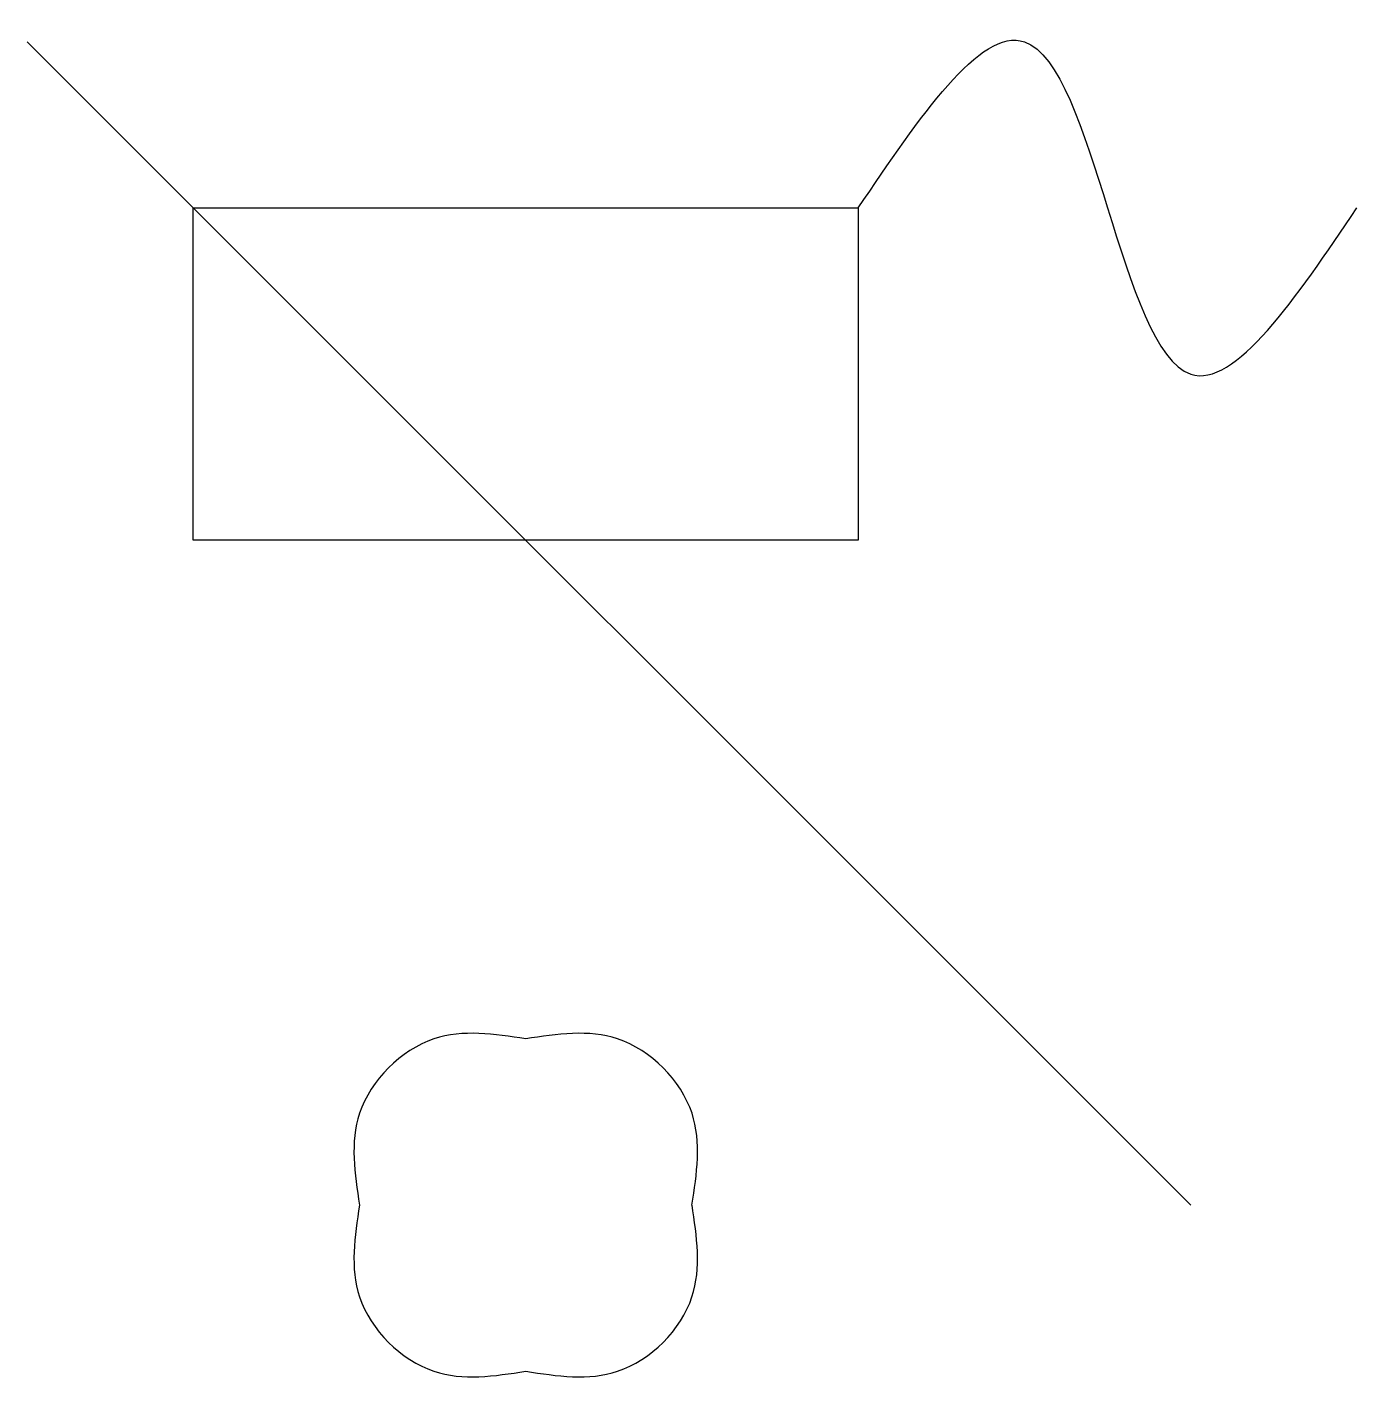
# Model space of a CAD drawing. Header units: metres. Extents: x 50 to 450, y 389 to 796.
import ezdxf

# ---------------------------------------------------------------- set-up
doc = ezdxf.new("R2010")
doc.units = ezdxf.units.M

msp = doc.modelspace()

# ---------------------------------------------------------------- linework, layer by layer
msp.add_line((50, 792), (400, 442))
msp.add_lwpolyline([(100, 742), (300, 742), (300, 642), (100, 642), (100, 742)])
for points in [[(300, 742), (350, 792), (400, 692), (450, 742)], [(200, 492), (172.39, 492), (150, 469.61), (150, 442)], [(250, 442), (250, 469.61), (227.61, 492), (200, 492)], [(150, 442), (150, 414.39), (172.39, 392), (200, 392)], [(200, 392), (227.61, 392), (250, 414.39), (250, 442)]]:
    msp.add_spline(points, degree=3)

doc.saveas('drawing.dxf')
